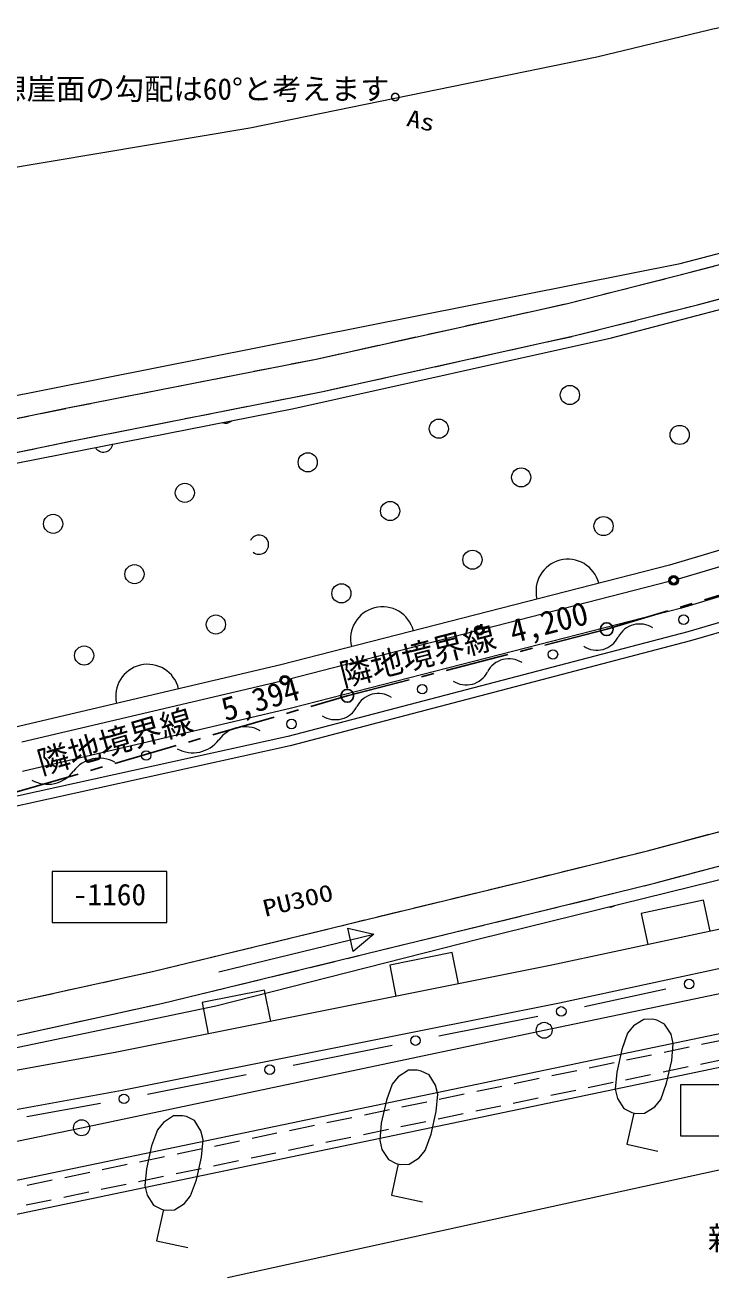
# Model space of a CAD drawing. Units: millimetres, scale not verified. Extents: x -56617 to 56645, y -39182 to 40051.
# Drawn here: x -23204 to -12452, y 3165 to 22810 of the extents above; entities that cross this region are included whole.
import ezdxf
from ezdxf.enums import TextEntityAlignment as Align

# ---------------------------------------------------------------- set-up
doc = ezdxf.new("R2010")
doc.units = ezdxf.units.MM
doc.header["$LTSCALE"] = 200
doc.linetypes.add('CHAIN1', pattern=[8, 5, -1, 1, -1])
doc.linetypes.add('DASHED2', pattern=[3, 2, -1])
for name, color, linetype, lineweight in [('0-2_仕上', 4, 'Continuous', 9), ('0-3_建具', 7, 'Continuous', 18), ('3-4_その他1', 4, 'Continuous', 18), ('3-6_その他3', 6, 'CHAIN1', 25), ('3-F_太線', 3, 'Continuous', 18), ('B-F_太線', 3, 'Continuous', 18)]:
    doc.layers.add(name, color=color, linetype=linetype, lineweight=lineweight)
doc.layers.add('3-8_寸法文字', color=7, linetype='Continuous')
doc.styles.add('ＭＳ ゴシック', font='')
doc.styles.get('ＭＳ ゴシック').set_extended_font_data('MS Gothic')

msp = doc.modelspace()

# ---------------------------------------------------------------- linework, layer by layer
at = {"layer": '0-2_仕上', "linetype": 'DASHED2'}
for p, q in [((-23450.5, 16086.9), (-22461.1, 16290.5)), ((-13444, 9863), (-11509.7, 10381.1)), ((-15371.9, 9387.6), (-13444, 9863)), ((-13314.5, 9359.4), (-11366.7, 9881)), ((-21184.5, 7973.9), (-15371.9, 9387.6)), ((-15248.2, 8882.5), (-13314.5, 9359.4)), ((-21067.3, 7467.3), (-15248.2, 8882.5)), ((-23154, 7541.6), (-21184.5, 7973.9)), ((-28596.5, 6353.7), (-23154, 7541.6)), ((-23042.5, 7033.7), (-21067.3, 7467.3)), ((-28453.7, 5852.6), (-23043.1, 7033.5))]:
    msp.add_line(p, q, dxfattribs=at)
at = {"layer": '0-2_仕上'}
for p, q in [((-23450.5, 16086.9), (-22461.1, 16290.5)), ((-8534.3, 15705.7), (-13102.8, 14343.3)), ((-8532.2, 15445.5), (-12964.1, 14123.8)), ((-8327.4, 15037), (-12915.7, 13668.6)), ((-8281, 14615.7), (-12812, 13298.2)), ((-13102.8, 14343.3), (-19192.8, 12779.4)), ((-8236.8, 14472.3), (-12772, 13153.7)), ((-13108.6, 14083.7), (-16011.8, 13338.2)), ((-12915.7, 13668.6), (-19025.4, 12099.7)), ((-12812, 13298.2), (-19085.3, 11654.7)), ((-16157.1, 13300.9), (-19060.3, 12555.3)), ((-12772, 13153.7), (-19050.1, 11508.8)), ((-19192.8, 12779.4), (-23374.9, 11793.9)), ((-19206, 12519.5), (-23254.6, 11565.4)), ((-19025.4, 12099.7), (-23242.4, 11105.9)), ((-19085.3, 11654.7), (-23620.4, 10654.3)), ((-19050.1, 11508.8), (-23593.6, 10506.6)), ((-13444, 9863), (-11509.7, 10381.1)), ((-15371.9, 9387.6), (-13444, 9863)), ((-13314.5, 9359.4), (-11366.7, 9881)), ((-16085.3, 8482.3), (-11712.8, 9558.5)), ((-21184.5, 7973.9), (-15371.9, 9387.6)), ((-15248.2, 8882.5), (-13314.5, 9359.4)), ((-12569.7, 9089.6), (-13547.4, 8879.7)), ((-12464.7, 8600.8), (-12569.7, 9089.6)), ((-21067.3, 7467.3), (-15248.2, 8882.5)), ((-10958.9, 8924.1), (-14948.3, 8067.6)), ((-13547.4, 8879.7), (-13442.5, 8390.9)), ((-18058.3, 8284.9), (-18146.9, 8649.3)), ((-18146.9, 8649.3), (-17738.3, 8555.7)), ((-20211.6, 7429.9), (-16085.3, 8482.3)), ((-20167.4, 7964.9), (-17738.3, 8555.7)), ((-17738.3, 8555.7), (-18058.3, 8284.9)), ((-15066.3, 7047.8), (-7786.5, 8571.5)), ((-16507.5, 8265.7), (-17488, 8069.6)), ((-16409.4, 7775.4), (-16507.5, 8265.7)), ((-14826.5, 7480.1), (-10821.5, 8339.9)), ((-14948.3, 8067.6), (-21792.9, 6698.8)), ((-17488, 8069.6), (-17390, 7579.3)), ((-23154, 7541.6), (-21184.5, 7973.9)), ((-19449.2, 7677.4), (-20429.8, 7481.3)), ((-19351.2, 7187.1), (-19449.2, 7677.4)), ((-14431.6, 7422.6), (-13160.6, 7695.5)), ((-28596.5, 6353.7), (-23154, 7541.6)), ((-23042.5, 7033.7), (-21067.3, 7467.3)), ((-21680.3, 6109.5), (-14826.5, 7480.1)), ((-20429.8, 7481.3), (-20331.8, 6991)), ((-24325.8, 6574.6), (-20211.6, 7429.9)), ((-16715.9, 6960.4), (-15166, 7270.3)), ((-13663.5, 7117.2), (-13757.6, 7001.6)), ((-13504.3, 7218.3), (-13663.5, 7117.2)), ((-13366.9, 7221.8), (-13504.3, 7218.3)), ((-13301.8, 7207.3), (-13366.9, 7221.8)), ((-13179, 7145.7), (-13301.8, 7207.3)), ((-13077.9, 6986.5), (-13179, 7145.7)), ((-28453.7, 5852.6), (-23043.1, 7033.6)), ((-23043.1, 7033.6), (-23042.5, 7033.7)), ((-22318.3, 5520), (-15066.3, 7047.8)), ((-13757.6, 7001.6), (-13848.2, 6748.6)), ((-13041.9, 6841.8), (-13077.9, 6986.5)), ((-21792.9, 6698.8), (-24266.3, 6248.9)), ((-19001.2, 6503.4), (-17451.3, 6813.3)), ((-13848.2, 6748.6), (-13928.1, 6390.7)), ((-13067.4, 6574.3), (-13041.9, 6841.8)), ((-13147.3, 6216.5), (-13067.4, 6574.3)), ((-21286.5, 6046.4), (-19736.6, 6356.3)), ((-17355, 6319.2), (-17449.1, 6203.6)), ((-17195.8, 6420.3), (-17355, 6319.2)), ((-17058.4, 6423.8), (-17195.8, 6420.3)), ((-16993.3, 6409.3), (-17058.4, 6423.8)), ((-16870.5, 6347.7), (-16993.3, 6409.3)), ((-16769.4, 6188.5), (-16870.5, 6347.7)), ((-13928.1, 6390.7), (-13953.7, 6123.2)), ((-24158.9, 5658.6), (-21680.3, 6109.5)), ((-17449.1, 6203.6), (-17539.7, 5950.6)), ((-16733.4, 6043.9), (-16769.4, 6188.5)), ((-13953.7, 6123.2), (-13917.6, 5978.6)), ((-13237.9, 5963.5), (-13147.3, 6216.5)), ((-23176.1, 5696), (-22023.2, 5905.7)), ((-17539.7, 5950.6), (-17619.6, 5592.8)), ((-16758.9, 5776.4), (-16733.4, 6043.9)), ((-13917.6, 5978.6), (-13816.6, 5819.4)), ((-13332.1, 5847.9), (-13237.9, 5963.5)), ((-20876.1, 5704.9), (-21035.2, 5603.8)), ((-20738.7, 5708.4), (-20876.1, 5704.9)), ((-20673.6, 5693.9), (-20738.7, 5708.4)), ((-16838.8, 5418.5), (-16758.9, 5776.4)), ((-13816.6, 5819.4), (-13693.7, 5757.8)), ((-13661.2, 5750.5), (-13770.1, 5262.6)), ((-13693.7, 5757.8), (-13628.6, 5743.3)), ((-13628.6, 5743.3), (-13491.2, 5746.8)), ((-13491.2, 5746.8), (-13332.1, 5847.9)), ((-29397.8, 4048.9), (-22318.3, 5520)), ((-21035.2, 5603.8), (-21129.3, 5488.2)), ((-20550.7, 5632.3), (-20673.6, 5693.9)), ((-20449.6, 5473.1), (-20550.7, 5632.3)), ((-17619.6, 5592.8), (-17645.2, 5325.3)), ((-21129.3, 5488.2), (-21220, 5235.2)), ((-20413.6, 5328.4), (-20449.6, 5473.1)), ((-20439.2, 5060.9), (-20413.6, 5328.4)), ((-17645.2, 5325.3), (-17609.1, 5180.6)), ((-16929.4, 5165.5), (-16838.8, 5418.5)), ((-21220, 5235.2), (-21299.9, 4877.3)), ((-17609.1, 5180.6), (-17508.1, 5021.4)), ((-17023.6, 5049.9), (-16929.4, 5165.5)), ((-13770.1, 5262.6), (-13282.1, 5153.6)), ((-20519.1, 4703.1), (-20439.2, 5060.9)), ((-17508.1, 5021.4), (-17385.2, 4959.8)), ((-17352.7, 4952.6), (-17461.6, 4464.6)), ((-17385.2, 4959.8), (-17320.1, 4945.3)), ((-17320.1, 4945.3), (-17182.7, 4948.8)), ((-17182.7, 4948.8), (-17023.6, 5049.9)), ((-21299.9, 4877.3), (-21325.4, 4609.8)), ((-21325.4, 4609.8), (-21289.4, 4465.2)), ((-20609.7, 4450.1), (-20519.1, 4703.1)), ((-21289.4, 4465.2), (-21188.3, 4306)), ((-20863, 4233.4), (-20703.8, 4334.5)), ((-20703.8, 4334.5), (-20609.7, 4450.1)), ((-17461.6, 4464.6), (-16973.6, 4355.7)), ((-21188.3, 4306), (-21065.4, 4244.4)), ((-21032.9, 4237.1), (-21141.8, 3749.2)), ((-21065.4, 4244.4), (-21000.4, 4229.9)), ((-21000.4, 4229.9), (-20863, 4233.4)), ((-21141.8, 3749.2), (-20653.8, 3640.2))]:
    msp.add_line(p, q, dxfattribs=at)
for centre, radius in [((-12942.3, 16383.4), 150), ((-18772.6, 15953.5), 150), ((-15426.8, 15717.6), 150), ((-20699.9, 15475.5), 150), ((-17481.5, 15190), 150), ((-22764.6, 14988.9), 150), ((-14135.7, 14954.1), 150), ((-16190.4, 14426.5), 150), ((-21489, 14199.8), 150), ((-13036, 14102.3), 75), ((-13036, 14102.3), 60), ((-13036, 14102.3), 50), ((-18245, 13898.9), 150), ((-20213.3, 13410.7), 150), ((-12880.4, 13485.9), 75), ((-12880.4, 13485.9), 75), ((-16084.5, 13319.5), 75), ((-16084.5, 13319.5), 60), ((-16084.5, 13319.5), 50), ((-22278.1, 12924.1), 150), ((-14929.5, 12941), 75), ((-19133, 12536.7), 75), ((-19133, 12536.7), 60), ((-19133, 12536.7), 50), ((-16978.5, 12396.2), 75), ((-19027.5, 11851.3), 75), ((-19027.5, 11851.3), 75), ((-21306.2, 11356.8), 75), ((-12793.9, 7774.2), 75), ((-14798.3, 7343.9), 75), ((-15066.3, 7047.8), 125), ((-17083.6, 6886.9), 75), ((-19368.9, 6429.8), 75), ((-21654.3, 5972.8), 75), ((-22318.3, 5520), 125)]:
    msp.add_circle(centre, radius, dxfattribs=at)
for centre, radius, start, end in [((-21975.6, 16264.5), 150, 212.19769, 350.0466), ((-19536.2, 14662.4), 150, 232.75748, 154.90498), ((-14694.9, 13934.4), 500, 14.40191, 194.40191), ((-17600.6, 13188.3), 500, 14.40191, 194.40191), ((-13569.7, 13042.6), 376.2, 56.78447, 152.99627), ((-14240.2, 13384.3), 376.2, 236.78447, 332.99627), ((-21283.8, 12286.6), 500, 13.26055, 193.26055), ((-15618.8, 12497.8), 376.2, 56.78447, 152.99627), ((-16289.2, 12839.4), 376.2, 236.78447, 332.99627), ((-17667.8, 11952.9), 376.2, 56.78447, 152.99627), ((-18338.2, 12294.6), 376.2, 236.78447, 332.99627), ((-19760.7, 11302.5), 505.9, 61.08715, 143.4003), ((-20573, 11905.7), 505.9, 241.08715, 323.4003), ((-22039.5, 10808), 505.9, 61.08715, 143.4003), ((-22851.8, 11411.2), 505.9, 241.08715, 323.4003), ((-14040.7, 9130.3), 150, 263.4248, 304.23222)]:
    msp.add_arc(centre, radius, start, end, dxfattribs=at)
at = {"layer": '0-3_建具'}
for p, q in [((10703.3, 11807.5), (-27764.8, 3765.7)), ((10676.2, 11270.6), (-27620.5, 3264.6)), ((6714.8, 9025.7), (-20028.3, 3164.8))]:
    msp.add_line(p, q, dxfattribs=at)
at = {"layer": '0-3_建具', "linetype": 'DASHED2'}
for p, q in [((10697.5, 11693.9), (-27734.3, 3659.7)), ((10681.9, 11384.2), (-27651, 3370.6))]:
    msp.add_line(p, q, dxfattribs=at)
at = {"layer": '3-4_その他1', "color": 7}
for points in [[(-22779.4, 8736.8), (-20979.4, 8736.8), (-20979.4, 9536.8), (-22779.4, 9536.8)], [(-12928.4, 5394.2), (-11128.4, 5394.2), (-11128.4, 6194.2), (-12928.4, 6194.2)]]:
    msp.add_lwpolyline(points, close=True, dxfattribs=at)
at = {"layer": '3-6_その他3'}
for p, q in [((-14085.6, 13337.2), (-5664.9, 15877.8)), ((-18153.9, 12292.4), (-14085.6, 13337.2)), ((-23332.6, 10785.4), (-18153.9, 12292.4))]:
    msp.add_line(p, q, dxfattribs=at)
at = {"layer": '3-6_その他3', "linetype": 'Continuous'}
for centre in [(-14085.6, 13337.2), (-18153.9, 12292.4)]:
    msp.add_circle(centre, 100, dxfattribs=at)

# ---------------------------------------------------------------- texts
at = {"layer": '0-2_仕上', "style": 'ＭＳ ゴシック', "width": 1.25}
msp.add_text('PU300', height=263.9, rotation=13.669, dxfattribs=at).set_placement((-19421.3, 8748.7), align=Align.BOTTOM_LEFT)
at = {"layer": '3-4_その他1', "style": 'ＭＳ ゴシック'}
msp.add_text('-1160', height=337.2, dxfattribs=at).set_placement((-22454.4, 8906.8), align=Align.BOTTOM_LEFT)
at = {"layer": '3-8_寸法文字', "style": 'ＭＳ ゴシック'}
msp.add_text('新設通路(車両通行用芝舗装)', height=366.6, dxfattribs=at).set_placement((-12500.9, 3493.2), align=Align.BOTTOM_LEFT)
at = {"layer": '3-F_太線', "style": 'ＭＳ ゴシック'}
for s, rotation, p in [('隣地境界線 4,200', 14.403, (-18187.9, 12325)), ('隣地境界線\u30005,394', 16.225, (-22914.8, 10948.6))]:
    msp.add_text(s, height=366.6, rotation=rotation, dxfattribs=at).set_placement(p, align=Align.BOTTOM_LEFT)

# ---------------------------------------------------------------- wipeouts: each hides what was drawn before it
msp.add_wipeout([(-12382, 37924.7), (-56124.2, 37924.7), (-33606, 16670.6), (-12382, 19865.6)])

# ---------------------------------------------------------------- next in the draw order: linework, layer by layer
at = {"layer": '0-2_仕上'}
for p, q in [((-12934.6, 19072.2), (4514, 23632.5)), ((-14239, 22312.2), (-9115.6, 23542.8)), ((-19683.1, 21200.4), (-14239, 22312.2)), ((-24920.2, 20317.2), (-19683.1, 21200.4)), ((-12791.4, 18928.6), (-8917.6, 19951.2)), ((-12661.3, 18425), (-8781.4, 19449.3)), ((-24249.3, 16823.1), (-12934.6, 19072.2)), ((-14719.9, 18441), (-12791.4, 18928.6)), ((-14011.5, 17905.8), (-10799.7, 18744.3)), ((-18641.1, 17573.4), (-14719.9, 18441)), ((-14600, 17934.9), (-12661.3, 18425)), ((-18991.9, 16796.1), (-14011.5, 17905.8)), ((-18534.7, 17064.3), (-14600, 17934.9)), ((-22563.7, 16800.4), (-18641.1, 17573.4)), ((-22461.1, 16290.5), (-18534.7, 17064.3)), ((-24224.7, 15767.4), (-18991.9, 16796.1)), ((-23545.3, 16598.4), (-22563.7, 16800.4))]:
    msp.add_line(p, q, dxfattribs=at)
at = {"layer": '0-2_仕上', "linetype": 'DASHED2'}
for p, q in [((-12661.3, 18425), (-8781.4, 19449.3)), ((-14719.9, 18441), (-12791.4, 18928.6)), ((-22461.1, 16290.5), (-18534.7, 17064.3)), ((-23545.3, 16598.4), (-22563.7, 16800.4))]:
    msp.add_line(p, q, dxfattribs=at)
for points in [[(-12791.4, 18928.6), (-8917.6, 19951.2), (-5080.4, 21021)], [(-22563.7, 16800.4), (-18641.1, 17573.4), (-14719.9, 18441)], [(-18534.7, 17064.3), (-14600, 17934.9), (-12661.3, 18425)]]:
    msp.add_lwpolyline(points, dxfattribs=at)
at = {"layer": '0-2_仕上'}
for centre in [(-14663.3, 17008.8), (-16718, 16481.1)]:
    msp.add_circle(centre, 150, dxfattribs=at)
msp.add_arc((-20063.8, 16717), 150, 250.54971, 311.69458, dxfattribs=at)

# ---------------------------------------------------------------- next in the draw order: texts
at = {"layer": '0-2_仕上', "style": 'ＭＳ ゴシック', "width": 1.2}
msp.add_text('As', height=263.9, rotation=347.417, dxfattribs=at).set_placement((-17254.6, 21153.9), align=Align.BOTTOM_LEFT)
at = {"layer": 'B-F_太線', "color": 4, "style": 'ＭＳ ゴシック'}
msp.add_text('ｺﾝｸﾘｰﾄ擁壁の為、軟岩同等で崩壊予想崖面の勾配は60°と考えます。', height=337.2, dxfattribs=at).set_placement((-30997, 21538.5), align=Align.BOTTOM_LEFT)

doc.saveas('drawing.dxf')
